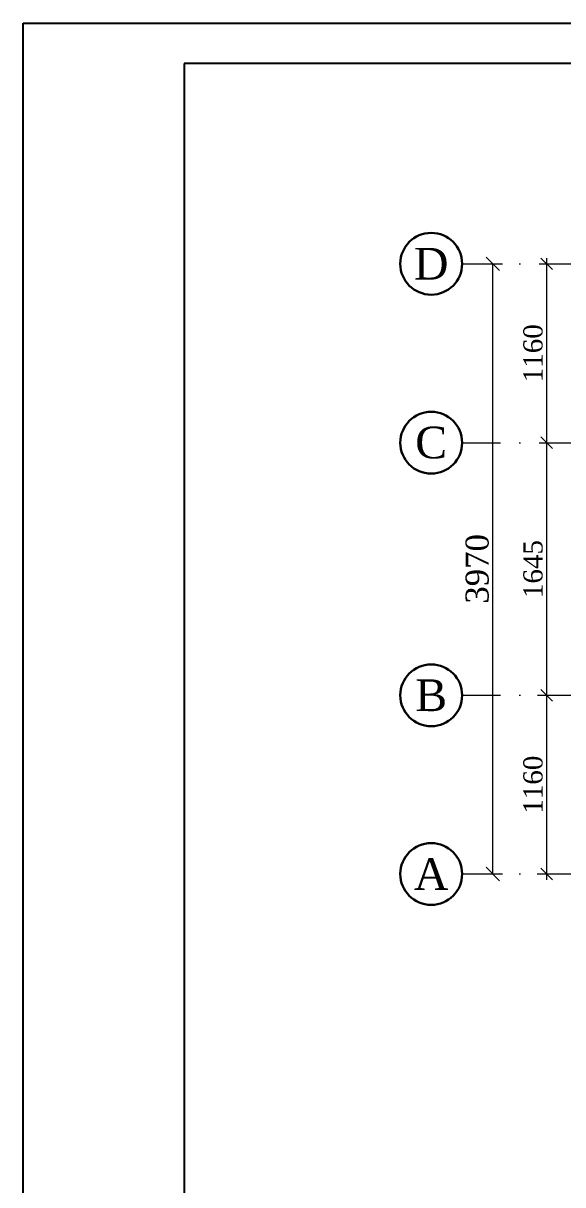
# Model space of a CAD drawing. Header units: millimetres. Extents: x 873544 to 1143527, y -837564 to -766512.
# Drawn here: x 961905 to 968922, y -782002 to -766888 of the extents above; entities that cross this region are included whole.
import ezdxf

# ---------------------------------------------------------------- set-up
doc = ezdxf.new("R2010")
doc.units = ezdxf.units.MM
doc.linetypes.add('CENTER', pattern=[50.8, 31.75, -6.35, 6.35, -6.35])
doc.linetypes.add('DASHDOT', pattern=[1, 0.5, -0.25, 0, -0.25])
for name, color, linetype, lineweight in [('Him oxu', 7, 'CENTER', 13), ('Him oxunun dairəsi', 240, 'Continuous', 30), ('Him oxunun yazisi', 7, 'Continuous', 5), ('Xarici razm.', 10, 'Continuous', 9), ('Xarici razm.-1', 7, 'Continuous', 9)]:
    doc.layers.add(name, color=color, linetype=linetype, lineweight=lineweight)
doc.styles.add('Segoe UI Light-07', font='segoeuil_0.ttf', dxfattribs={"width": 0.65})
doc.styles.add('Times New  Roman', font='times.ttf')
doc.dimstyles.new('Aec_Arch_M', dxfattribs={"dimscale": 100, "dimtxt": 2, "dimasz": 1.75, "dimexe": 1.25, "dimexo": 0, "dimgap": 0.5, "dimtad": 1, "dimdec": 0, "dimdsep": 46, "dimtxsty": 'Segoe UI Light-07', "dimblk": 'OBLIQUE', "dimcen": 2.5, "dimclrd": 256, "dimclre": 256, "dimclrt": 256, "dimadec": 0, "dimazin": 0, "dimtfac": 1, "dimtdec": 0, "dimtmove": 0, "dimatfit": 3, "dimldrblk": 'ARCHTICK', "dimfxl": 1, "dimlwd": -1, "dimlwe": -1, "dimarcsym": 0})

# ---------------------------------------------------------------- blocks, each defined once
blk = doc.blocks.new('_Oblique')
at = {"color": 0, "linetype": 'ByBlock', "lineweight": -2}
blk.add_line((-0.5, -0.5), (0.5, 0.5), dxfattribs=at)
blk = doc.blocks.new('*D275')
at = {"layer": 'Defpoints', "color": 0, "transparency": 16777216}
for p in [(967812, -770018), (968013, -770018), (967807, -777958)]:
    blk.add_point(p, dxfattribs=at)
at = {"layer": 'Xarici razm.', "transparency": 16777216}
for p, q in [((967812, -770018), (968138, -770018)), ((968013, -777958), (968013, -770018)), ((967807, -777958), (968138, -777958))]:
    blk.add_line(p, q, dxfattribs=at)
at = {"layer": 'Xarici razm.', "transparency": 16777216, "xscale": 175, "yscale": 175, "zscale": 175}
for p, rotation in [((968013, -770018), 90), ((968013, -777958), 270)]:
    blk.add_blockref('_Oblique', p, dxfattribs=dict(at, rotation=rotation))
at = {"layer": 'Xarici razm.', "color": 10, "transparency": 16777216, "insert": (967810, -773988), "char_height": 300, "attachment_point": 5, "rotation": 90, "style": 'Times New  Roman'}
blk.add_mtext('3970', dxfattribs=at)
blk = doc.blocks.new('_ArchTick')
at = {"color": 0, "linetype": 'ByBlock', "const_width": 0.15}
blk.add_lwpolyline([(-0.5, -0.5), (0.5, 0.5)], dxfattribs=at)
blk = doc.blocks.new('*D276')
at = {"layer": 'Defpoints', "color": 0, "transparency": 16777216}
for p in [(968592, -775633), (968713, -775633), (968518, -777958)]:
    blk.add_point(p, dxfattribs=at)
at = {"layer": 'Xarici razm.-1', "transparency": 16777216}
for p, q in [((968592, -775633), (968813, -775633)), ((968713, -778033), (968713, -775558)), ((968588, -777958), (968813, -777958))]:
    blk.add_line(p, q, dxfattribs=at)
at = {"layer": 'Xarici razm.-1', "transparency": 16777216, "xscale": 150, "yscale": 150, "zscale": 150}
for p, rotation in [((968713, -775633), 90), ((968713, -777958), 270)]:
    blk.add_blockref('_Oblique', p, dxfattribs=dict(at, rotation=rotation))
at = {"layer": 'Xarici razm.-1', "transparency": 16777216, "insert": (968536, -776796), "char_height": 250, "attachment_point": 5, "rotation": 90, "style": 'Times New  Roman'}
blk.add_mtext('1160', dxfattribs=at)
blk = doc.blocks.new('*D277')
at = {"layer": 'Defpoints', "color": 0, "transparency": 16777216}
for p in [(968666, -772346), (968713, -772346), (968592, -775633)]:
    blk.add_point(p, dxfattribs=at)
at = {"layer": 'Xarici razm.-1', "transparency": 16777216}
for p, q in [((968666, -772346), (968813, -772346)), ((968713, -775708), (968713, -772271)), ((968592, -775633), (968813, -775633))]:
    blk.add_line(p, q, dxfattribs=at)
at = {"layer": 'Xarici razm.-1', "transparency": 16777216, "xscale": 150, "yscale": 150, "zscale": 150}
for p, rotation in [((968713, -772346), 90), ((968713, -775633), 270)]:
    blk.add_blockref('_Oblique', p, dxfattribs=dict(at, rotation=rotation))
at = {"layer": 'Xarici razm.-1', "transparency": 16777216, "insert": (968536, -773990), "char_height": 250, "attachment_point": 5, "rotation": 90, "style": 'Times New  Roman'}
blk.add_mtext('1645', dxfattribs=at)
blk = doc.blocks.new('*D278')
at = {"layer": 'Defpoints', "color": 0, "transparency": 16777216}
for p in [(968701, -770018), (968713, -770018), (968666, -772346)]:
    blk.add_point(p, dxfattribs=at)
at = {"layer": 'Xarici razm.-1', "transparency": 16777216}
for p, q in [((968701, -770018), (968813, -770018)), ((968713, -772421), (968713, -769943)), ((968666, -772346), (968813, -772346))]:
    blk.add_line(p, q, dxfattribs=at)
at = {"layer": 'Xarici razm.-1', "transparency": 16777216, "xscale": 150, "yscale": 150, "zscale": 150}
for p, rotation in [((968713, -770018), 90), ((968713, -772346), 270)]:
    blk.add_blockref('_Oblique', p, dxfattribs=dict(at, rotation=rotation))
at = {"layer": 'Xarici razm.-1', "transparency": 16777216, "insert": (968536, -771182), "char_height": 250, "attachment_point": 5, "rotation": 90, "style": 'Times New  Roman'}
blk.add_mtext('1160', dxfattribs=at)
blk = doc.blocks.new('dsdvvvf')
at = {"lineweight": 25}
for p, q in [((944974, -639584), (987093, -639584)), ((944974, -669340), (944974, -639584))]:
    blk.add_line(p, q, dxfattribs=at)
at = {"lineweight": 25, "ltscale": 15}
for p, q in [((986569, -640108), (947068, -640108)), ((947069, -668816), (947069, -640107))]:
    blk.add_line(p, q, dxfattribs=at)

msp = doc.modelspace()

# ---------------------------------------------------------------- linework, layer by layer
at = {"layer": 'Him oxu', "color": 7, "linetype": 'DASHDOT', "ltscale": 1000}
for p, q in [((967613.2, -770018.2), (976576.3, -770018.2)), ((967613.2, -772346.2), (979916.1, -772346.2)), ((967613.2, -775633.2), (979672.1, -775633.2)), ((967613.2, -777958.2), (976592.2, -777958.2))]:
    msp.add_line(p, q, dxfattribs=at)
at = {"layer": 'Him oxunun dairəsi'}
for centre in [(967211, -770018.2), (967211, -772346.2), (967211, -775633.2), (967211, -777958.2)]:
    msp.add_circle(centre, 402.2, dxfattribs=at)

# ---------------------------------------------------------------- block references
at = {"layer": 'Xarici razm.-1', "color": 131}
msp.add_blockref('dsdvvvf', (16931.3, -127303.4), dxfattribs=at)

# ---------------------------------------------------------------- texts
at = {"layer": 'Him oxunun yazisi', "linetype": 'Continuous', "lineweight": 15, "char_height": 412.5, "attachment_point": 5, "style": 'Times New  Roman'}
for s, insert in [('{\\fTimes New Roman|b0|i0|c238|p18;D}', (967211, -770018.1)), ('{\\fTimes New Roman|b0|i0|c238|p18;C}', (967211, -772346.1)), ('{\\fTimes New Roman|b0|i0|c238|p18;B}', (967211, -775633.1)), ('A', (967211, -777958.1))]:
    msp.add_mtext(s, dxfattribs=dict(at, insert=insert))

# ---------------------------------------------------------------- dimensions: what is measured, and where the dimension line sits
at = {"layer": 'Xarici razm.'}
dim = msp.add_linear_dim(base=(968013.2, -770018.2), p1=(967807.5, -777958.2), p2=(967811.8, -770018.2), angle=90, text='3970', dimstyle='Aec_Arch_M', override={"dimtxt": 3, "dimtxsty": 'Times New  Roman', "dimclrt": 10}, dxfattribs=at)
dim.commit()
dim.dimension.update_dxf_attribs({"geometry": '*D275', "text_midpoint": (967810.1, -773988.2)})
at = {"layer": 'Xarici razm.-1'}
for base, p1, p2, text, picture, middle in [((968713.2, -770018.2), (968665.8, -772346.2), (968701.3, -770018.2), '1160', '*D278', (968536, -771182.2)), ((968713.2, -772346.2), (968592.5, -775633.2), (968665.8, -772346.2), '1645', '*D277', (968536, -773989.7)), ((968713.2, -775633.2), (968517.8, -777958.2), (968592.5, -775633.2), '1160', '*D276', (968536, -776795.7))]:
    dim = msp.add_linear_dim(base=base, p1=p1, p2=p2, angle=90, text=text, dimstyle='Aec_Arch_M', override={"dimscale": 1, "dimtxt": 250, "dimasz": 150, "dimexe": 100, "dimgap": 50, "dimtxsty": 'Times New  Roman', "dimdle": 75, "dimtmove": 1, "dimfxl": 125, "dimfxlon": 1}, dxfattribs=at)
    dim.commit()
    dim.dimension.update_dxf_attribs({"geometry": picture, "text_midpoint": middle})

doc.saveas('drawing.dxf')
